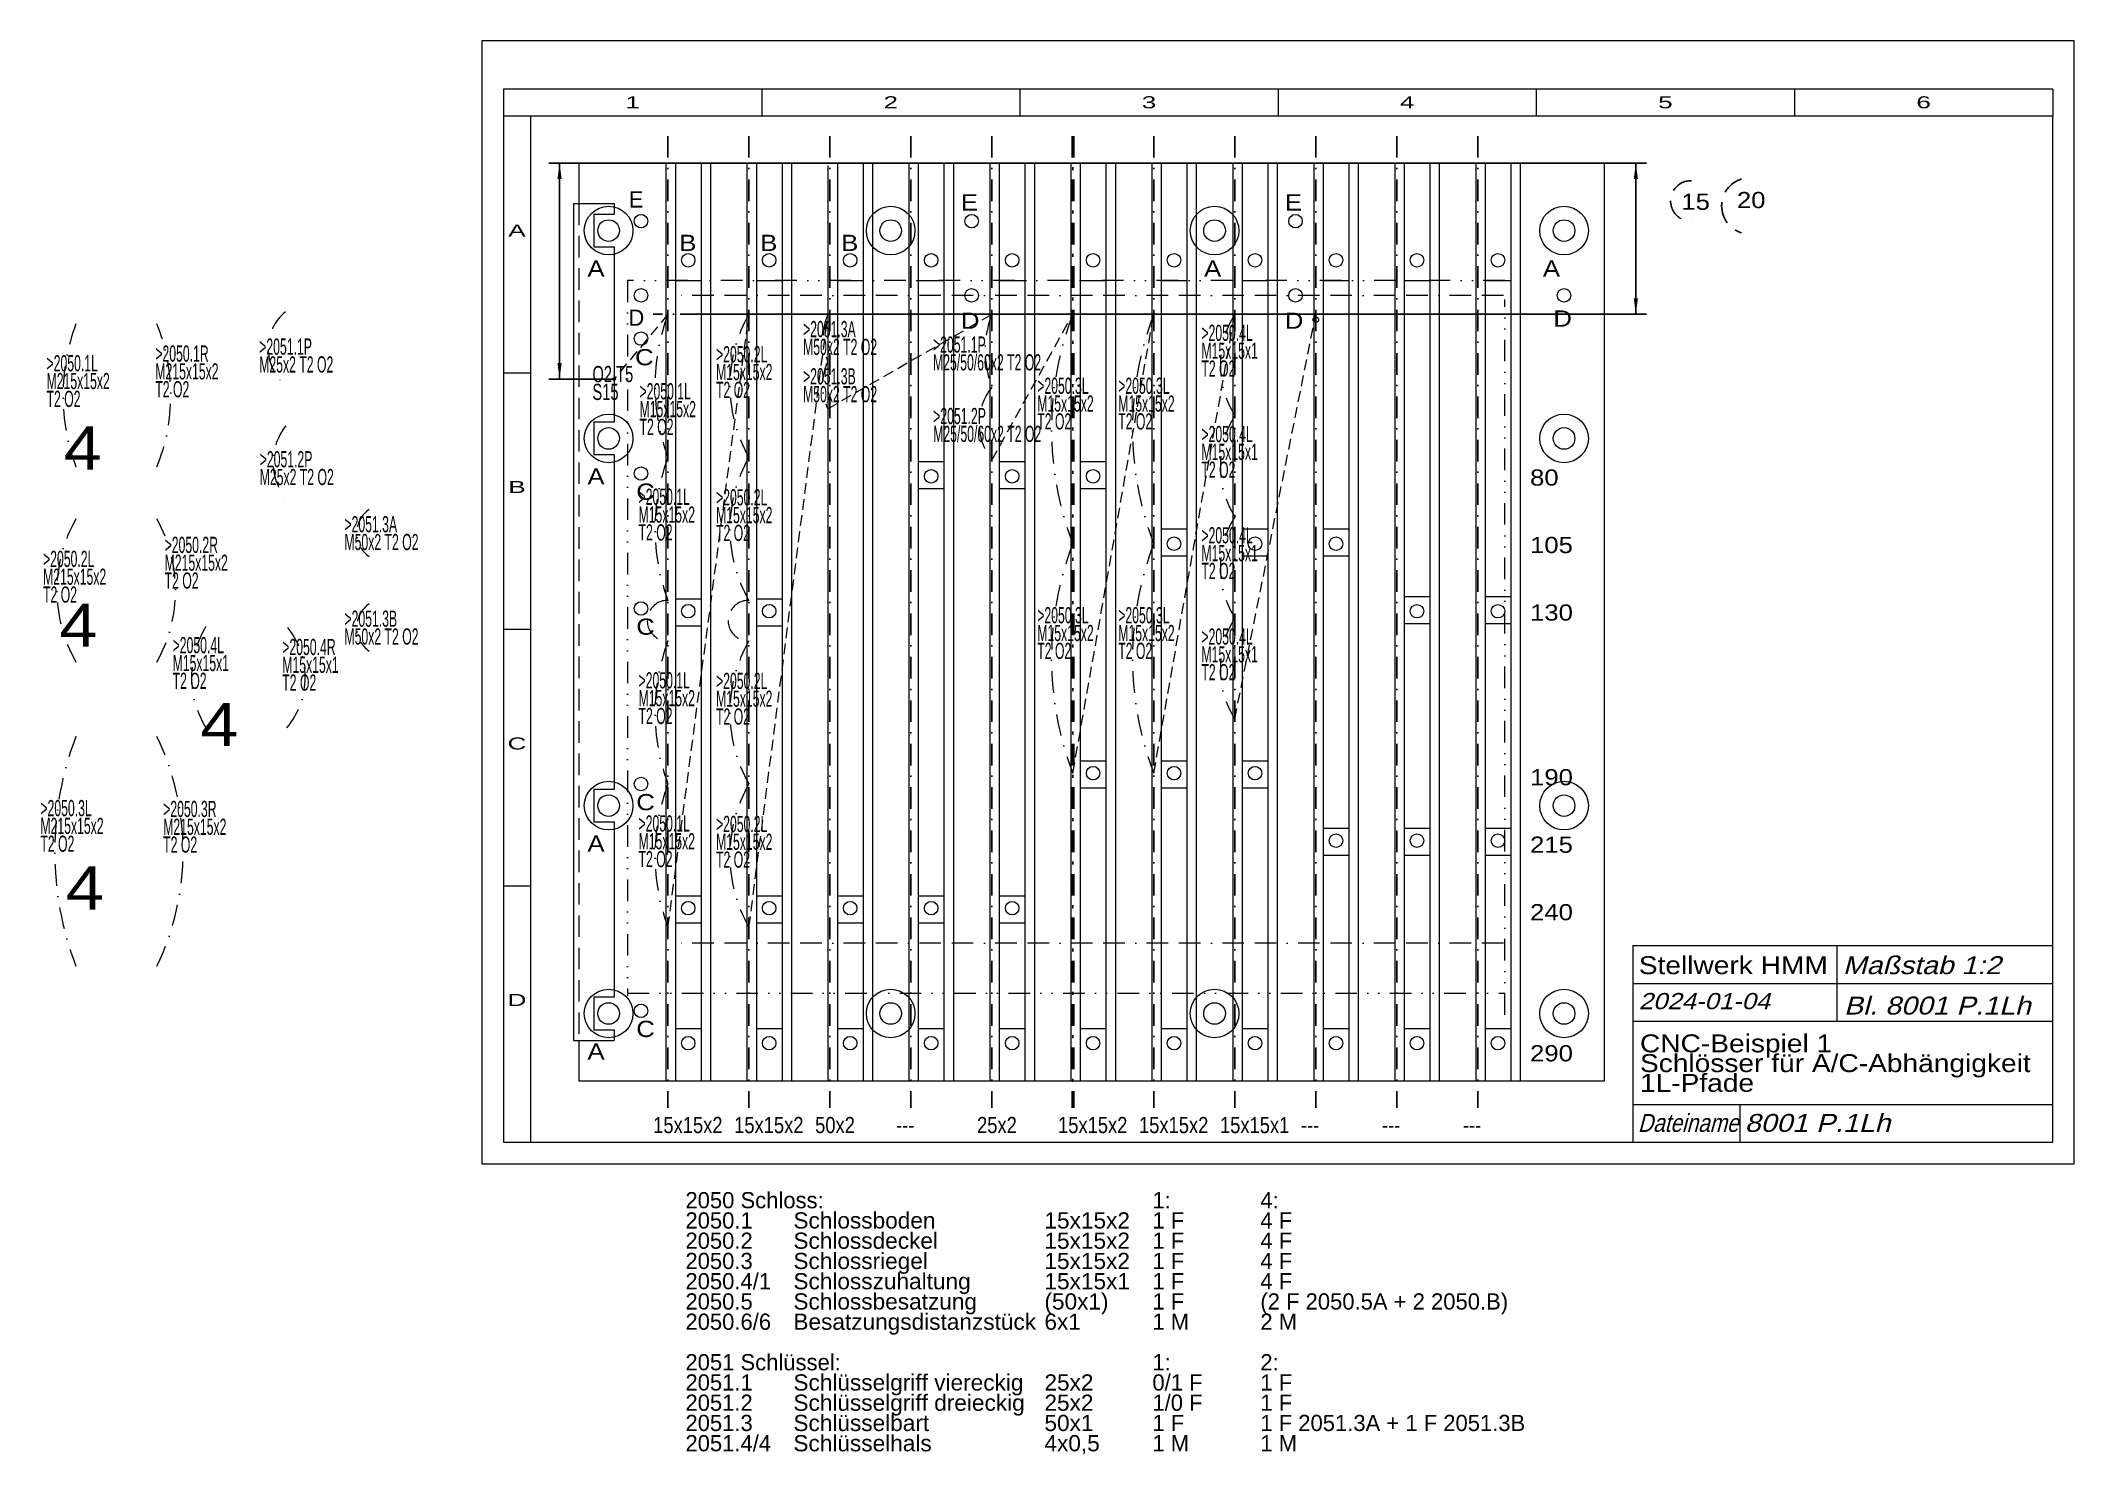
# Model space of a CAD drawing. Extents: x -161 to 592, y -106 to 418.
import ezdxf
from ezdxf.enums import TextEntityAlignment as Align

# ---------------------------------------------------------------- set-up
doc = ezdxf.new("R2010")
doc.units = 0
doc.header["$LTSCALE"] = 15.978816
for name, pattern in [('BORDER', [1.75, 0.5, -0.25, 0.5, -0.25, 0, -0.25]), ('DASHDOT', [1, 0.5, -0.25, 0, -0.25]), ('DASHED', [0.75, 0.5, -0.25]), ('DIVIDE', [1.25, 0.5, -0.25, 0, -0.25, 0, -0.25]), ('HIDDEN', [0.375, 0.25, -0.125]), ('PHANTOM', [2.5, 1.25, -0.25, 0.25, -0.25, 0.25, -0.25])]:
    doc.linetypes.add(name, pattern=pattern)
for name, color, linetype, lineweight in [('1084___', 7, 'CONTINUOUS', 0), ('2050___ SCHLOSS', 6, 'DASHDOT', 13), ('2051___ SCHLÜSSEL', 230, 'CONTINUOUS', 13), ('2913_1 AUFSPANNPLATTE', 7, 'CONTINUOUS', 18), ('8001_1L', 7, 'CONTINUOUS', 0), ('___ 8901_2P', 54, 'CONTINUOUS', 13), ('_TEMP', 7, 'CONTINUOUS', 50), ('BEMASSUNG', 7, 'CONTINUOUS', 25), ('BESCHRIFTUNG', 7, 'CONTINUOUS', 25), ('BESCHRIFTUNG00', 7, 'CONTINUOUS', 25), ('MASSGRENZEN', 172, 'CONTINUOUS', 25), ('MASSLINIEN', 172, 'CONTINUOUS', 25), ('MASSTEXTE', 212, 'CONTINUOUS', 25), ('MITTELLINIEN', 5, 'DASHDOT', 25), ('STANDARD', 7, 'CONTINUOUS', 0)]:
    doc.layers.add(name, color=color, linetype=linetype, lineweight=lineweight)
doc.styles.add('Arial', font='arial.ttf')

# ---------------------------------------------------------------- blocks, each defined once
blk = doc.blocks.new('D303267328')
at = {"layer": 'MASSGRENZEN'}
for points in [[(30.78, 372.66), (31.56, 366.71), (29.99, 366.71)], [(30.78, 292.67), (29.99, 298.61), (31.56, 298.61)]]:
    blk.add_solid(points, dxfattribs=at)
at = {"layer": 'MASSLINIEN', "color": 172}
for p, q in [((417.95, 372.66), (26.78, 372.66)), ((30.78, 292.67), (30.78, 372.66)), ((50.95, 292.67), (26.78, 292.67))]:
    blk.add_line(p, q, dxfattribs=at)
blk = doc.blocks.new('D303267584')
at = {"layer": 'MASSGRENZEN'}
for points in [[(429.54, 372.66), (430.33, 366.71), (428.76, 366.71)], [(429.54, 316.67), (428.76, 322.61), (430.33, 322.61)]]:
    blk.add_solid(points, dxfattribs=at)
at = {"layer": 'MASSLINIEN', "color": 172}
for p, q in [((37.95, 372.66), (433.54, 372.66)), ((429.54, 316.67), (429.54, 372.66)), ((75.5, 316.67), (433.54, 316.67))]:
    blk.add_line(p, q, dxfattribs=at)

msp = doc.modelspace()

# ---------------------------------------------------------------- linework, layer by layer
at = {"layer": '1084___', "linetype": 'PHANTOM'}
msp.add_circle((50.95, 292.67), 0.5, dxfattribs=at)
at = {"layer": '2050___ SCHLOSS'}
for centre, radius, start, end in [((-77.49, 286.63), 75.69, 159.50617, 200.49383), ((-184.41, 286.63), 71.14, 338.12976, 381.87024), ((-102.25, 214.35), 53.21, 150.13073, 209.86927), ((-166.08, 214.35), 54.56, 330.9387, 389.0613), ((-69.97, 182.23), 35.59, 148.21504, 211.78496), ((-92.85, 182.23), 29.38, 320.35785, 399.64215), ((-37.93, 117.72), 118.36, 158.95651, 201.04349), ((-206.79, 117.72), 98.08, 334.32114, 385.67886)]:
    msp.add_arc(centre, radius, start, end, dxfattribs=at)
at = {"layer": '2051___ SCHLÜSSEL', "linetype": 'DASHDOT'}
for centre, radius, start, end in [((-59.91, 304.05), 17.32, 128.79726, 231.20274), ((-53.71, 261.83), 21.67, 141.46048, 218.53952), ((-33.82, 235.65), 10.55, 123.94607, 236.05393), ((-33.82, 200.65), 10.55, 123.94607, 236.05393)]:
    msp.add_arc(centre, radius, start, end, dxfattribs=at)
at = {"layer": '2913_1 AUFSPANNPLATTE', "color": 8}
for p, q in [((417.95, 372.66), (37.95, 372.66)), ((37.95, 372.66), (37.95, 357.66)), ((70.2, 372.66), (70.2, 32.66)), ((73.7, 372.66), (73.7, 32.66)), ((83.2, 372.66), (83.2, 32.66)), ((86.7, 372.66), (86.7, 32.66)), ((100.2, 372.66), (100.2, 32.66)), ((103.7, 372.66), (103.7, 32.66)), ((113.2, 372.66), (113.2, 32.66)), ((116.7, 372.66), (116.7, 32.66)), ((130.2, 371.66), (130.2, 32.66)), ((133.7, 372.66), (133.7, 32.66)), ((143.2, 372.66), (143.2, 32.66)), ((146.7, 372.66), (146.7, 32.66)), ((160.2, 372.66), (160.2, 32.66)), ((163.7, 372.66), (163.7, 32.66)), ((173.2, 372.66), (173.2, 32.66)), ((176.7, 372.66), (176.7, 32.66)), ((190.2, 372.66), (190.2, 32.66)), ((193.7, 372.66), (193.7, 32.66)), ((203.2, 372.66), (203.2, 32.66)), ((206.7, 372.66), (206.7, 32.66)), ((220.2, 372.66), (220.2, 32.66)), ((223.7, 372.66), (223.7, 32.66)), ((233.2, 372.66), (233.2, 32.66)), ((236.7, 372.66), (236.7, 32.66)), ((250.2, 372.66), (250.2, 32.66)), ((253.7, 372.66), (253.7, 32.66)), ((263.2, 372.66), (263.2, 32.66)), ((266.7, 372.66), (266.7, 32.66)), ((280.2, 372.66), (280.2, 32.66)), ((283.7, 372.66), (283.7, 32.66)), ((293.2, 372.66), (293.2, 32.66)), ((296.7, 372.66), (296.7, 32.66)), ((310.2, 372.66), (310.2, 32.66)), ((313.7, 372.66), (313.7, 32.66)), ((323.2, 372.66), (323.2, 32.66)), ((326.7, 372.66), (326.7, 32.66)), ((340.2, 372.66), (340.2, 32.66)), ((343.7, 372.66), (343.7, 32.66)), ((353.2, 372.66), (353.2, 32.66)), ((356.7, 372.66), (356.7, 32.66)), ((370.2, 372.66), (370.2, 32.66)), ((373.7, 372.66), (373.7, 32.66)), ((383.2, 372.66), (383.2, 32.66)), ((386.7, 372.66), (386.7, 32.66)), ((417.95, 32.66), (417.95, 372.66)), ((35.95, 357.66), (35.95, 47.66)), ((35.95, 357.66), (50.95, 357.66)), ((50.95, 357.66), (50.95, 353.66)), ((50.95, 353.66), (43.45, 353.66)), ((43.45, 353.66), (43.45, 341.66)), ((43.45, 341.66), (50.95, 341.66)), ((50.95, 341.66), (50.95, 276.66)), ((73.7, 329.16), (83.2, 329.16)), ((103.7, 329.16), (113.2, 329.16)), ((133.7, 329.16), (143.2, 329.16)), ((163.7, 329.16), (173.2, 329.16)), ((193.7, 329.16), (203.2, 329.16)), ((223.7, 329.16), (233.2, 329.16)), ((253.7, 329.16), (263.2, 329.16)), ((283.7, 329.16), (293.2, 329.16)), ((313.7, 329.16), (323.2, 329.16)), ((343.7, 329.16), (353.2, 329.16)), ((373.7, 329.16), (383.2, 329.16)), ((50.95, 276.66), (43.45, 276.66)), ((43.45, 276.66), (43.45, 264.66)), ((43.45, 264.66), (50.95, 264.66)), ((50.95, 264.66), (50.95, 140.66)), ((163.7, 262.16), (173.2, 262.16)), ((193.7, 262.16), (203.2, 262.16)), ((223.7, 262.16), (233.2, 262.16)), ((163.7, 252.16), (173.2, 252.16)), ((193.7, 252.16), (203.2, 252.16)), ((223.7, 252.16), (233.2, 252.16)), ((253.7, 237.16), (263.2, 237.16)), ((283.7, 237.16), (293.2, 237.16)), ((313.7, 237.16), (323.2, 237.16)), ((253.7, 227.16), (263.2, 227.16)), ((283.7, 227.16), (293.2, 227.16)), ((313.7, 227.16), (323.2, 227.16)), ((83.2, 211.17), (73.7, 211.17)), ((113.2, 211.17), (103.7, 211.17)), ((343.7, 212.16), (353.2, 212.16)), ((373.7, 212.16), (383.2, 212.16)), ((83.2, 201.17), (73.7, 201.17)), ((113.2, 201.17), (103.7, 201.17)), ((343.7, 202.16), (353.2, 202.16)), ((373.7, 202.16), (383.2, 202.16)), ((233.2, 151.17), (223.7, 151.17)), ((263.2, 151.17), (253.7, 151.17)), ((293.2, 151.17), (283.7, 151.17)), ((50.95, 140.66), (43.45, 140.66)), ((43.45, 140.66), (43.45, 128.66)), ((233.2, 141.17), (223.7, 141.17)), ((263.2, 141.17), (253.7, 141.17)), ((293.2, 141.17), (283.7, 141.17)), ((43.45, 128.66), (50.95, 128.66)), ((50.95, 128.66), (50.95, 63.66)), ((323.2, 126.17), (313.7, 126.17)), ((353.2, 126.17), (343.7, 126.17)), ((383.2, 126.17), (373.7, 126.17)), ((323.2, 116.17), (313.7, 116.17)), ((353.2, 116.17), (343.7, 116.17)), ((383.2, 116.17), (373.7, 116.17)), ((83.2, 101.16), (73.7, 101.16)), ((113.2, 101.16), (103.7, 101.16)), ((143.2, 101.16), (133.7, 101.16)), ((173.2, 101.16), (163.7, 101.16)), ((203.2, 101.16), (193.7, 101.16)), ((83.2, 91.16), (73.7, 91.16)), ((113.2, 91.16), (103.7, 91.16)), ((143.2, 91.16), (133.7, 91.16)), ((173.2, 91.16), (163.7, 91.16)), ((203.2, 91.16), (193.7, 91.16)), ((50.95, 63.66), (43.45, 63.66)), ((43.45, 63.66), (43.45, 51.66)), ((35.95, 47.66), (50.95, 47.66)), ((37.95, 47.66), (37.95, 32.66)), ((43.45, 51.66), (50.95, 51.66)), ((50.95, 51.66), (50.95, 47.66)), ((73.7, 52.16), (83.2, 52.16)), ((103.7, 52.16), (113.2, 52.16)), ((133.7, 52.16), (143.2, 52.16)), ((163.7, 52.16), (173.2, 52.16)), ((193.7, 52.16), (203.2, 52.16)), ((223.7, 52.16), (233.2, 52.16)), ((253.7, 52.16), (263.2, 52.16)), ((283.7, 52.16), (293.2, 52.16)), ((313.7, 52.16), (323.2, 52.16)), ((343.7, 52.16), (353.2, 52.16)), ((373.7, 52.16), (383.2, 52.16)), ((37.95, 32.66), (417.95, 32.66))]:
    msp.add_line(p, q, dxfattribs=at)
at = {"layer": '2913_1 AUFSPANNPLATTE', "color": 8, "linetype": 'DASHED'}
msp.add_line((37.95, 357.66), (37.95, 47.66), dxfattribs=at)
at = {"layer": '2913_1 AUFSPANNPLATTE', "color": 8, "linetype": 'BORDER'}
for p, q in [((380.5, 323.67), (75.5, 323.67)), ((380.5, 83.67), (75.5, 83.67))]:
    msp.add_line(p, q, dxfattribs=at)
at = {"layer": '2913_1 AUFSPANNPLATTE', "color": 8}
for centre, radius in [((48.95, 347.66), 9), ((153.45, 347.66), 9), ((273.45, 347.66), 9), ((402.95, 347.66), 9), ((48.95, 347.66), 4), ((60.95, 351.16), 2.5), ((153.45, 347.66), 4), ((183.45, 351.16), 2.5), ((273.45, 347.66), 4), ((303.45, 351.16), 2.5), ((402.95, 347.66), 4), ((78.45, 336.66), 2.5), ((108.45, 336.66), 2.5), ((138.45, 336.66), 2.5), ((168.45, 336.66), 2.5), ((198.45, 336.66), 2.5), ((228.45, 336.66), 2.5), ((258.45, 336.66), 2.5), ((288.45, 336.66), 2.5), ((318.45, 336.66), 2.5), ((348.45, 336.66), 2.5), ((378.45, 336.66), 2.5), ((60.95, 323.66), 2.5), ((183.45, 323.66), 2.5), ((303.45, 323.66), 2.5), ((402.95, 323.66), 2.5), ((60.95, 307.66), 2.5), ((48.95, 270.66), 9), ((402.95, 270.66), 9), ((48.95, 270.66), 4), ((402.95, 270.66), 4), ((60.95, 257.66), 2.5), ((168.45, 256.66), 2.5), ((198.45, 256.66), 2.5), ((228.45, 256.66), 2.5), ((258.45, 231.66), 2.5), ((288.45, 231.66), 2.5), ((318.45, 231.66), 2.5), ((60.95, 207.67), 2.5), ((78.45, 206.67), 2.5), ((108.45, 206.67), 2.5), ((348.45, 206.66), 2.5), ((378.45, 206.66), 2.5), ((48.95, 134.66), 9), ((60.95, 142.67), 2.5), ((228.45, 146.67), 2.5), ((258.45, 146.67), 2.5), ((288.45, 146.67), 2.5), ((402.95, 134.66), 9), ((48.95, 134.66), 4), ((402.95, 134.66), 4), ((318.45, 121.67), 2.5), ((348.45, 121.67), 2.5), ((378.45, 121.67), 2.5), ((78.45, 96.66), 2.5), ((108.45, 96.66), 2.5), ((138.45, 96.66), 2.5), ((168.45, 96.66), 2.5), ((198.45, 96.66), 2.5), ((48.95, 57.66), 9), ((48.95, 57.66), 4), ((60.95, 58.66), 2.5), ((153.45, 57.66), 9), ((153.45, 57.66), 4), ((273.45, 57.66), 9), ((273.45, 57.66), 4), ((402.95, 57.66), 9), ((402.95, 57.66), 4), ((78.45, 46.66), 2.5), ((108.45, 46.66), 2.5), ((138.45, 46.66), 2.5), ((168.45, 46.66), 2.5), ((198.45, 46.66), 2.5), ((228.45, 46.66), 2.5), ((258.45, 46.66), 2.5), ((288.45, 46.66), 2.5), ((318.45, 46.66), 2.5), ((348.45, 46.66), 2.5), ((378.45, 46.66), 2.5)]:
    msp.add_circle(centre, radius, dxfattribs=at)
at = {"layer": '8001_1L', "linetype": 'HIDDEN'}
for p, q in [((70.95, 316.67), (50.95, 292.67)), ((70.95, 89.67), (100.95, 316.67)), ((100.95, 89.67), (130.2, 316.67)), ((130.2, 281.67), (190.95, 316.67)), ((190.95, 262.67), (220.95, 316.67)), ((220.95, 146.67), (250.95, 316.67)), ((250.95, 146.67), (280.95, 316.67)), ((280.95, 166.69), (310.95, 316.67))]:
    msp.add_line(p, q, dxfattribs=at)
at = {"layer": '8001_1L', "linetype": 'PHANTOM'}
for centre, radius in [((310.95, 314.67), 1), ((50.95, 292.67), 0.5)]:
    msp.add_circle(centre, radius, dxfattribs=at)
at = {"layer": '8001_1L', "linetype": 'DASHDOT'}
for centre, radius, start, end in [((141.85, 290.17), 75.69, 159.50617, 200.49383), ((147.09, 290.17), 53.21, 150.13073, 209.86927), ((150.69, 307.92), 22.28, 156.88036, 203.11964), ((225.89, 303.17), 37.46, 158.87828, 201.12172), ((331.41, 274.17), 118.36, 158.95651, 201.04349), ((361.41, 274.17), 118.36, 158.95651, 201.04349), ((311.2, 297.92), 35.59, 148.21504, 211.78496), ((148.1, 290.42), 19.93, 153.95576, 206.04424), ((207.9, 276.17), 21.67, 141.46048, 218.53952), ((311.2, 260.42), 35.59, 148.21504, 211.78496), ((141.85, 237.17), 75.69, 159.50617, 200.49383), ((147.09, 237.17), 53.21, 150.13073, 209.86927), ((311.2, 222.93), 35.59, 148.21504, 211.78496), ((331.41, 189.17), 118.36, 158.95651, 201.04349), ((361.41, 189.17), 118.36, 158.95651, 201.04349), ((311.2, 185.44), 35.59, 148.21504, 211.78496), ((141.85, 169.17), 75.69, 159.50617, 200.49383), ((147.09, 169.17), 53.21, 150.13073, 209.86927), ((141.85, 116.17), 75.69, 159.50617, 200.49383), ((147.09, 116.17), 53.21, 150.13073, 209.86927)]:
    msp.add_arc(centre, radius, start, end, dxfattribs=at)
at = {"layer": '8001_1L', "linetype": 'DASHED'}
for centre in [(70.73, 203.17), (100.73, 203.17)]:
    msp.add_arc(centre, 7.5, 88.30685, 271.69315, dxfattribs=at)
at = {"layer": '___ 8901_2P', "color": 8, "linetype": 'DIVIDE', "lineweight": 20}
for p, q in [((380.95, 329.17), (55.95, 329.17)), ((55.95, 329.17), (55.95, 64.17)), ((380.95, 57.17), (380.95, 322.17)), ((55.95, 65.17), (380.95, 65.17))]:
    msp.add_line(p, q, dxfattribs=at)
at = {"layer": '_TEMP', "lineweight": 0}
for p, q in [((428.44, 82.8), (583.83, 82.8)), ((428.44, 82.8), (428.44, 10)), ((504.04, 82.8), (504.04, 54.8)), ((428.44, 68.8), (583.83, 68.8)), ((428.44, 54.8), (583.83, 54.8)), ((428.44, 24), (583.83, 24)), ((468.04, 24), (468.04, 10))]:
    msp.add_line(p, q, dxfattribs=at)
at = {"layer": 'BESCHRIFTUNG', "linetype": 'DASHED'}
for centre, radius, start, end in [((449.92, 358.63), 7.5, 88.30685, 271.69315), ((471.78, 356.79), 10.45, 106.9107, 253.0893)]:
    msp.add_arc(centre, radius, start, end, dxfattribs=at)
at = {"layer": 'MITTELLINIEN'}
for p, q in [((70.95, 382.66), (70.95, 22.66)), ((100.95, 382.66), (100.95, 22.66)), ((130.95, 382.66), (130.95, 22.66)), ((160.95, 382.66), (160.95, 22.66)), ((190.95, 382.66), (190.95, 22.66)), ((250.95, 382.66), (250.95, 22.66)), ((280.95, 382.66), (280.95, 22.66)), ((310.95, 382.66), (310.95, 22.66)), ((340.95, 382.66), (340.95, 22.66)), ((370.95, 382.66), (370.95, 22.66)), ((390.5, 316.67), (65.5, 316.67)), ((390.5, 316.67), (65.5, 316.67))]:
    msp.add_line(p, q, dxfattribs=at)
at = {"layer": 'MITTELLINIEN', "color": 154, "lineweight": 50}
msp.add_line((220.95, 382.66), (220.95, 22.66), dxfattribs=at)
at = {"layer": 'STANDARD'}
for p, q in [((592, 418), (2, 418)), ((2, 418), (2, 2)), ((592, 2), (592, 418)), ((584, 400), (10, 400)), ((10, 400), (10, 390)), ((105.67, 400), (105.67, 390)), ((201.33, 400), (201.33, 390)), ((297, 400), (297, 390)), ((392.67, 400), (392.67, 390)), ((488.33, 400), (488.33, 390)), ((584, 400), (584, 390)), ((10, 390), (10, 10)), ((20, 390), (10, 390)), ((20, 390), (20, 10)), ((584, 390), (20, 390)), ((584, 10), (584, 390)), ((10, 295), (20, 295)), ((10, 200), (20, 200)), ((10, 105), (20, 105)), ((10, 10), (20, 10)), ((20, 10), (584, 10)), ((2, 2), (592, 2))]:
    msp.add_line(p, q, dxfattribs=at)

# ---------------------------------------------------------------- block references
at = {"layer": 'BEMASSUNG'}
for name in ['D303267328', 'D303267584']:
    msp.add_blockref(name, (0, 0), dxfattribs=at)

# ---------------------------------------------------------------- texts
at = {"layer": '2050___ SCHLOSS', "char_height": 6, "attachment_point": 7, "line_spacing_factor": 0.66, "style": 'Arial'}
for s, insert in [('\\W0.540532;>2050.1L\\PM215x15x2\\PT2 O2', (-159.3, 282.24)), ('\\W0.540518;>2050.1R\\PM215x15x2\\PT2 O2', (-119, 285.82)), ('\\W0.540518;>2050.2R\\PM215x15x2\\PT2 O2', (-115.55, 214.95)), ('\\W0.540532;>2050.2L\\PM215x15x2\\PT2 O2', (-160.6, 209.76)), ('\\W0.540532;>2050.4L\\PM15x15x1\\PT2 O2', (-112.59, 177.8)), ('\\W0.540518;>2050.4R\\PM15x15x1\\PT2 O2', (-71.96, 177.15)), ('\\W0.540532;>2050.3L\\PM215x15x2\\PT2 O2', (-161.58, 117.46)), ('\\W0.540518;>2050.3R\\PM215x15x2\\PT2 O2', (-116.08, 117.14))]:
    msp.add_mtext(s, dxfattribs=dict(at, insert=insert))
at = {"layer": '2051___ SCHLÜSSEL', "char_height": 6, "attachment_point": 7, "line_spacing_factor": 0.66, "style": 'Arial'}
for s, insert in [('\\W0.540517;>2051.1P\\PM25x2 T2 O2', (-80.5, 295)), ('\\W0.540517;>2051.2P\\PM25x2 T2 O2', (-80.32, 253.29)), ('\\W0.540517;>2051.3A\\PM50x2 T2 O2', (-48.93, 229.22)), ('\\W0.540517;>2051.3B\\PM50x2 T2 O2', (-48.93, 194.22))]:
    msp.add_mtext(s, dxfattribs=dict(at, insert=insert))
at = {"layer": '8001_1L', "char_height": 6, "attachment_point": 7, "line_spacing_factor": 0.66, "style": 'Arial'}
for s, insert in [('\\W0.540517;>2051.3A\\PM50x2 T2 O2', (120.98, 301.49)), ('\\W0.540532;>2050.4L\\PM15x15x1\\PT2 O2', (268.58, 293.49)), ('\\W0.540532;>2050.2L\\PM15x15x2\\PT2 O2', (88.74, 285.58)), ('\\W0.540517;>2051.1P\\PM25/50/60x2 T2 O2', (169.14, 295.76)), ('\\W0.540517;>2051.3B\\PM50x2 T2 O2', (120.98, 283.99)), ('\\W0.540532;>2050.1L\\PM15x15x2\\PT2 O2', (60.41, 271.86)), ('\\W0.540532;>2050.3L\\PM15x15x2\\PT2 O2', (207.77, 273.9)), ('\\W0.540532;>2050.3L\\PM15x15x2\\PT2 O2', (237.77, 273.9)), ('\\W0.540517;>2051.2P\\PM25/50/60x2 T2 O2', (169.21, 269.28)), ('\\W0.540532;>2050.1L\\PM15x15x2\\PT2 O2', (60.04, 232.78)), ('\\W0.540532;>2050.2L\\PM15x15x2\\PT2 O2', (88.74, 232.58)), ('\\W0.540532;>2050.4L\\PM15x15x1\\PT2 O2', (268.58, 218.51)), ('\\W0.540532;>2050.3L\\PM15x15x2\\PT2 O2', (207.77, 188.9)), ('\\W0.540532;>2050.4L\\PM15x15x1\\PT2 O2', (268.58, 181.01)), ('\\W0.540532;>2050.1L\\PM15x15x2\\PT2 O2', (60.04, 164.78)), ('\\W0.540532;>2050.2L\\PM15x15x2\\PT2 O2', (88.74, 164.58)), ('\\W0.540532;>2050.1L\\PM15x15x2\\PT2 O2', (60.04, 111.78)), ('\\W0.540532;>2050.2L\\PM15x15x2\\PT2 O2', (88.74, 111.58))]:
    msp.add_mtext(s, dxfattribs=dict(at, insert=insert))
at = {"layer": '8001_1L', "linetype": 'PHANTOM', "insert": (42.96, 284.83), "char_height": 6, "attachment_point": 7, "line_spacing_factor": 0.66, "style": 'Arial'}
msp.add_mtext('\\W0.648579;O2 T5\\PS15', dxfattribs=at)
at = {"layer": '8001_1L', "linetype": 'DASHDOT', "char_height": 6, "attachment_point": 7, "line_spacing_factor": 0.66, "style": 'Arial'}
for s, insert in [('\\W0.540651;>2050.4L\\PM15x15x1\\PT2 O2', (268.58, 256)), ('\\W0.540532;>2050.3L\\PM15x15x2\\PT2 O2', (237.77, 188.9))]:
    msp.add_mtext(s, dxfattribs=dict(at, insert=insert))
at = {"layer": 'BESCHRIFTUNG', "color": 8, "style": 'Arial'}
for s, width, p in [('E', 0.973041, (56.39, 356.2)), ('E', 1.134916, (179.49, 355.08)), ('E', 1.134916, (299.49, 355.08)), ('B', 1.134916, (75.13, 340.11)), ('B', 1.134916, (105.13, 340.11)), ('B', 1.134916, (135.13, 340.11)), ('A', 1.134916, (41.11, 330.61)), ('A', 1.134916, (269.59, 330.61)), ('A', 1.134916, (395.11, 330.61)), ('D', 0.972763, (56.27, 312.4)), ('D', 1.134937, (179.49, 311.28)), ('D', 1.134937, (299.49, 311.28)), ('D', 1.134937, (398.99, 312.09)), ('C', 1.134936, (58.75, 297.76)), ('A', 1.134916, (41.11, 253.61)), ('C', 1.134936, (59.2, 247.95)), ('C', 1.134936, (59.2, 197.95)), ('C', 1.134936, (59.2, 132.95)), ('A', 1.134916, (41.11, 117.61)), ('C', 1.134936, (59.2, 48.95)), ('A', 1.134916, (41.11, 40.61))]:
    msp.add_text(s, height=6, dxfattribs=dict(at, width=width)).set_placement(p)
at = {"layer": 'BESCHRIFTUNG', "style": 'Arial'}
for s, height, width, p in [('20', 6, 1.135145, (466.99, 355.97)), ('15', 6, 1.135145, (446.41, 355.35)), ('4', 16, 1.135145, (-152.97, 259.15)), ('80', 6, 1.135145, (390.35, 253.19)), ('105', 6, 1.135145, (390.35, 228.19)), ('4', 16, 1.135145, (-154.55, 193.49)), ('130', 6, 1.135145, (390.35, 203.19)), ('4', 16, 1.135145, (-102.34, 156.7)), ('190', 6, 1.135145, (390.35, 142.19)), ('215', 6, 1.135145, (390.35, 117.19)), ('4', 16, 1.135145, (-152.18, 96.18)), ('240', 6, 1.135145, (390.35, 92.19)), ('290', 6, 1.135145, (390.35, 39.93)), ('15x15x2', 6, 0.810868, (65.46, 13.34)), ('15x15x2', 6, 0.810868, (95.46, 13.34)), ('50x2', 6, 0.810868, (125.46, 13.34)), ('---', 6, 0.810862, (155.46, 13.34)), ('25x2', 6, 0.810868, (185.46, 13.34)), ('15x15x2', 6, 0.810868, (215.46, 13.34)), ('15x15x2', 6, 0.810868, (245.46, 13.34)), ('15x15x1', 6, 0.810868, (275.46, 13.34)), ('---', 6, 0.810862, (305.46, 13.34)), ('---', 6, 0.810862, (335.46, 13.34)), ('---', 6, 0.810862, (365.46, 13.34))]:
    msp.add_text(s, height=height, dxfattribs=dict(at, width=width)).set_placement(p)
at = {"layer": 'BESCHRIFTUNG', "style": 'Arial', "width": 1.121619}
msp.add_text('Stellwerk HMM', height=6.65, dxfattribs=at).set_placement((430.63, 78.88), align=Align.TOP_LEFT)
at = {"layer": 'BESCHRIFTUNG', "style": 'Arial', "oblique": 15}
for s, height, width, p in [('Maßstab 1:2', 6.65, 1.134934, (506.23, 78.88)), ('2024-01-04', 6, 1.135137, (430.63, 65.25)), ('Bl. 8001 P.1Lh', 6.65, 1.13492, (506.67, 63.92)), ('Dateiname', 6.65, 0.829024, (430.3, 20.45)), ('8001 P.1Lh', 6.65, 1.135107, (469.9, 20.45))]:
    msp.add_text(s, height=height, dxfattribs=dict(at, width=width)).set_placement(p, align=Align.TOP_LEFT)
at = {"layer": 'BESCHRIFTUNG', "insert": (431.07, 49.92), "char_height": 6.65, "attachment_point": 1, "line_spacing_factor": 0.66, "style": 'Arial'}
msp.add_mtext('\\W1.121584;CNC-Beispiel 1\\PSchlösser für A/C-Abhängigkeit\\P1L-Pfade', dxfattribs=at)
at = {"layer": 'BESCHRIFTUNG00', "char_height": 6, "attachment_point": 1, "line_spacing_factor": 0.75, "style": 'Arial'}
for s, insert in [('\\W0.972909;2050 Schloss:\\P2050.1\\P2050.2\\P2050.3\\P2050.4/1\\P2050.5\\P2050.6/6\\P\\P2051 Schlüssel:\\P2051.1\\P2051.2\\P2051.3\\P2051.4/4', (77.41, -8.49)), ('\\W0.972968;1:\\P1 F\\P1 F\\P1 F\\P1 F\\P1 F\\P1 M\\P\\P1:\\P0/1 F\\P1/0 F\\P1 F\\P1 M', (250.42, -8.49)), ('\\W0.972968;4:\\P4 F\\P4 F\\P4 F\\P4 F\\P(2 F 2050.5A + 2 2050.B)\\P2 M\\P\\P2:\\P1 F\\P1 F\\P1 F 2051.3A + 1 F 2051.3B\\P1 M', (290.42, -8.49)), ('\\W1.000000;\\PSchlossboden\\PSchlossdeckel\\PSchlossriegel\\PSchlosszuhaltung\\PSchlossbesatzung\\PBesatzungsdistanzstück\\P\\P\\PSchlüsselgriff viereckig\\PSchlüsselgriff dreieckig\\PSchlüsselbart\\PSchlüsselhals\\P', (117.41, -8.49)), ('\\W1.000000;\\P15x15x2\\P15x15x2\\P15x15x2\\P15x15x1\\P(50x1)\\P6x1\\P\\P\\P25x2\\P25x2\\P50x1\\P4x0,5', (210.42, -8.49))]:
    msp.add_mtext(s, dxfattribs=dict(at, insert=insert))
at = {"layer": 'STANDARD', "style": 'Arial'}
for s, width, p in [('1', 1.547923, (57.83, 392.95)), ('2', 1.547922, (153.5, 392.95)), ('3', 1.547923, (249.17, 392.95)), ('4', 1.547923, (344.83, 392.95)), ('5', 1.547922, (440.5, 392.95)), ('6', 1.547923, (536.17, 392.95)), ('A', 1.547987, (15, 345.45)), ('B', 1.547987, (15, 250.45)), ('C', 1.548103, (15, 155.45)), ('D', 1.548104, (15, 60.45))]:
    msp.add_text(s, height=4.46, dxfattribs=dict(at, width=width)).set_placement(p, align=Align.CENTER)

doc.saveas('drawing.dxf')
